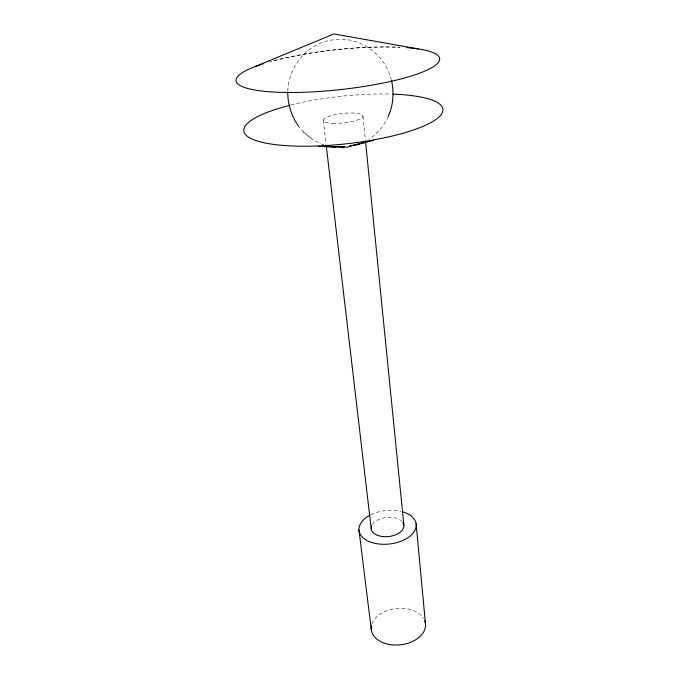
<?xml version="1.0" encoding="UTF-8"?>
<svg xmlns="http://www.w3.org/2000/svg" width="679" height="679" viewBox="0 0 679 679"><rect width="100%" height="100%" fill="white"/><g stroke="black" fill="none" stroke-linecap="round" stroke-linejoin="round"><path stroke-width="0.51" stroke-dasharray="3.4 2.55" d="M287.811 91.054C288.414 65.532 309.004 41.419 334.925 39.73C360.277 36.072 385.239 55.101 391.257 79.545M388.286 116.262C384.127 125.513 377.499 133.873 368.833 139.229M268.553 62.154C311.16 50.857 355.516 45.858 399.558 47.301M346.188 147.657L349.091 147.02M323.951 144.873C314.054 141.741 305.745 134.951 299.167 127.075M303.471 131.955L306.925 134.832M308.173 135.859L312.374 139.356M323.28 120.217L326.115 144.423M362.976 115.939L365.395 140.188M273.696 60.737A102.376 20.056 -6.2 0 1 400.16 47.233M372.321 524.519A16.432 9.625 -6.2 0 1 386.478 517.415A16.432 9.625 -6.2 0 1 401.858 521.277M371.939 623.976A27.253 18.274 -6.2 0 1 396.349 608.477A27.253 18.274 -6.2 0 1 423.577 618.306M370.853 514.707A28.756 16.856 -6.2 0 1 401.128 511.389M290.884 105.016A100.178 23.918 -6.2 0 1 391.062 94.092M349.312 146.282L346.273 147.02L349.32 146.282M332.744 123.289A19.971 4.753 -6.2 0 0 362.985 116.253A19.971 4.753 -6.2 0 0 333.669 114.929A19.971 4.753 -6.2 0 0 332.744 123.289"/><path stroke-width="1.02" d="M388.286 116.262C393.455 105.203 394.015 92.327 391.562 80.487M363.638 142.276L356.959 145.017M255.109 66.593L333.983 33.95L418.069 48.896M373.679 140.349L349.312 146.282L364.547 142.598M342.394 147.64L344.295 147.649M326.955 146.63L345.255 147.004L318.392 146.418M335.494 147.377L328.585 146.24M298.641 126.277C291.452 116.389 287.76 104.176 287.726 91.988M358.945 529.9L371.235 629.11M326.361 146.537L371.201 528.593M365.608 142.301L403.869 525.105M416.125 523.798L425.419 623.339M406.763 47.649A102.376 20.056 -6.2 0 1 412.552 75.607A102.376 20.056 -6.2 0 1 268.417 91.69A102.376 20.056 -6.2 0 1 263.707 63.622M402.842 522.448A16.432 9.625 -6.2 0 1 388.617 536.546A16.432 9.625 -6.2 0 1 371.625 525.877M424.757 620.716A27.253 18.274 -6.2 0 1 399.43 644.906A27.253 18.274 -6.2 0 1 371.566 625.274M402.859 511.864A28.756 16.856 -6.2 0 1 410.074 536.13A28.756 16.856 -6.2 0 1 367.585 540.79A28.756 16.856 -6.2 0 1 369.266 515.548M392.988 94.152A100.178 23.918 -6.2 0 1 420.641 127.346A100.178 23.918 -6.2 0 1 268.892 143.685A100.178 23.918 -6.2 0 1 289.95 105.253"/></g></svg>
